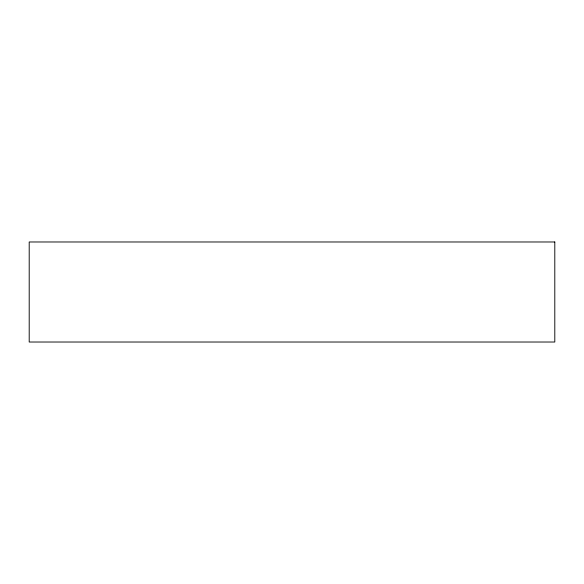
<?xml version="1.0" encoding="UTF-8"?>
<svg xmlns="http://www.w3.org/2000/svg" width="584" height="584" viewBox="0 0 584 584"><rect width="100%" height="100%" fill="white"/><g stroke="black" fill="none" stroke-linecap="round" stroke-linejoin="round"><path stroke-width="0.88" d="M554.8 241.98L29.2 241.98L29.2 342.02L554.8 342.02L554.8 241.98"/></g></svg>
